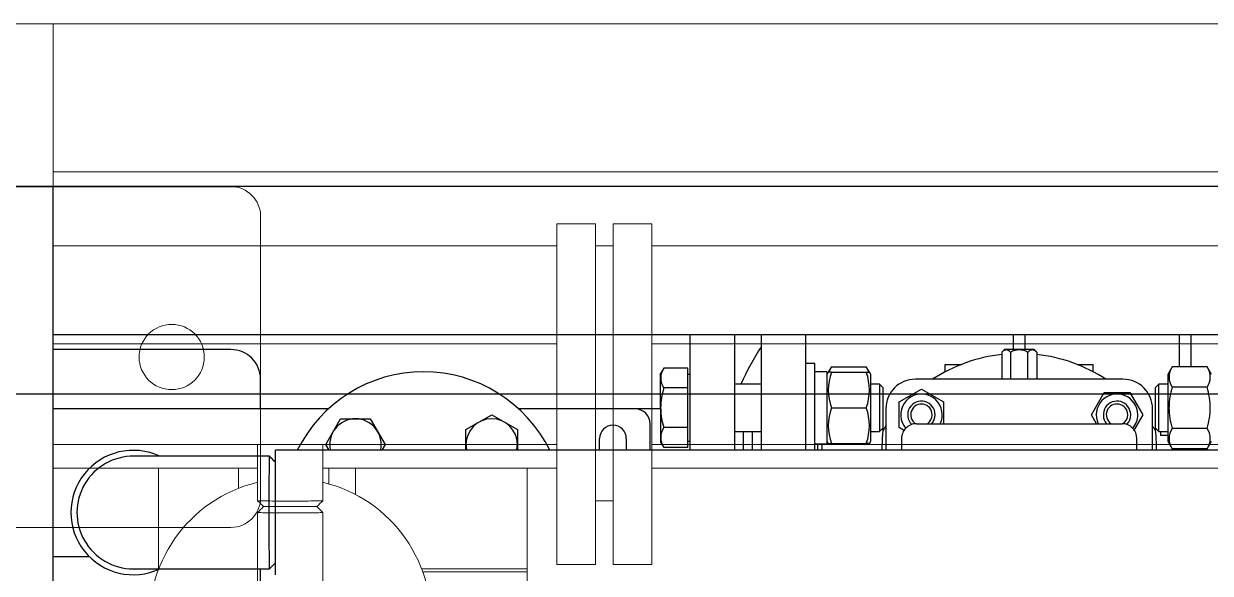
# Model space of a CAD drawing. Extents: x -681219 to -550379, y -242630 to -158199.
# Drawn here: x -645025.4 to -644625, y -221771 to -221585.5 of the extents above; entities that cross this region are included whole.
import ezdxf
from ezdxf.lldxf.tags import DXFTag

# ---------------------------------------------------------------- set-up
doc = ezdxf.new("R2010")
doc.units = 0
doc.header["$LTSCALE"] = 1000
doc.layers.get('0').update_dxf_attribs({"linetype": 'CONTINUOUS'})
for name, color, linetype in [('11020100978', 7, 'CONTINUOUS'), ('AAC1606501', 7, 'CONTINUOUS'), ('center', 253, 'CENTER2'), ('FAA01601', 7, 'CONTINUOUS'), ('GAB01601', 7, 'CONTINUOUS'), ('GAE01601', 7, 'CONTINUOUS'), ('MYGL00211002', 7, 'CONTINUOUS'), ('MYGL00710003', 7, 'CONTINUOUS'), ('MYGL00710008', 7, 'CONTINUOUS'), ('MYGL00710058', 7, 'CONTINUOUS'), ('MYGL00710059', 7, 'CONTINUOUS'), ('MYGL011009271', 7, 'CONTINUOUS'), ('S01021003201', 7, 'CONTINUOUS'), ('S02010101', 7, 'CONTINUOUS'), ('S02010401', 7, 'CONTINUOUS'), ('S02020403', 7, 'CONTINUOUS'), ('SJGL011002211', 7, 'CONTINUOUS')]:
    doc.layers.add(name, color=color, linetype=linetype)
doc.layers.add('famsun', color=7, linetype='CONTINUOUS', lineweight=0)
tags = doc.linetypes.add('CENTER2', pattern=[28.575, 19.05, -3.175, 3.175, -3.175]).pattern_tags.tags
tags[10:11] = [DXFTag(74, 4), DXFTag(75, 0), DXFTag(340, '0'), DXFTag(46, 0.0), DXFTag(50, 0.0), DXFTag(44, 0.0), DXFTag(45, 0.0)]
tags[8:9] = [DXFTag(74, 4), DXFTag(75, 0), DXFTag(340, '0'), DXFTag(46, 0.0), DXFTag(50, 0.0), DXFTag(44, 0.0), DXFTag(45, 0.0)]
tags[6:7] = [DXFTag(74, 4), DXFTag(75, 0), DXFTag(340, '0'), DXFTag(46, 0.0), DXFTag(50, 0.0), DXFTag(44, 0.0), DXFTag(45, 0.0)]
tags[4:5] = [DXFTag(74, 4), DXFTag(75, 0), DXFTag(340, '0'), DXFTag(46, 0.0), DXFTag(50, 0.0), DXFTag(44, 0.0), DXFTag(45, 0.0)]

# ---------------------------------------------------------------- blocks, each defined once
blk = doc.blocks.new('MYGL007B0001XY_A-MYGL165_1_V_1', base_point=(16242.13, -1235.9))
at = {"color": 0, "linetype": 'ByBlock', "lineweight": -2}
for p, q in [((17982.13, -740.9), (14502.13, -740.9)), ((17982.13, -740.9), (18032.13, -740.9)), ((17982.13, -740.9), (17982.13, -1675.9)), ((17982.13, -790.9), (17982.13, -740.9)), ((17982.13, -790.9), (14502.13, -790.9)), ((17982.13, -795.9), (17922.13, -795.9)), ((18032.13, -795.9), (17982.13, -795.9)), ((17780.13, -923.4), (17780.13, -808.4)), ((17793.13, -808.4), (17780.13, -808.4)), ((17793.13, -923.4), (17793.13, -808.4)), ((17799.13, -808.4), (17799.13, -923.4)), ((17812.13, -808.4), (17799.13, -808.4)), ((17812.13, -808.4), (17812.13, -923.4)), ((17912.13, -805.9), (17912.13, -815.9)), ((17412.13, -815.9), (17780.13, -815.9)), ((17793.13, -815.9), (17799.13, -815.9)), ((17812.13, -815.9), (17982.13, -815.9)), ((17912.13, -815.9), (17912.13, -900.9)), ((17780.13, -848.9), (17412.13, -848.9)), ((17982.13, -848.9), (17812.13, -848.9)), ((17412.13, -882.9), (17780.13, -882.9)), ((17812.13, -882.9), (17982.13, -882.9)), ((17891.13, -882.9), (17891.13, -901.9)), ((17913.13, -901.88), (17913.13, -882.9)), ((17412.13, -890.9), (17780.13, -890.9)), ((17812.13, -890.9), (17891.13, -890.9)), ((17822.13, -930.9), (17822.13, -890.9)), ((17880.13, -899.8), (17880.13, -890.9)), ((17889.13, -890.9), (17889.13, -896.21)), ((17913.13, -890.9), (17982.13, -890.9)), ((17919.63, -890.9), (17919.63, -897.74)), ((17946.63, -925.28), (17946.63, -890.9)), ((17793.13, -901.95), (17799.13, -901.95)), ((17893.13, -903.9), (17911.13, -903.9)), ((17891.13, -905.91), (17891.13, -941.84)), ((17913.13, -941.84), (17913.13, -905.89)), ((17922.13, -910.9), (17946.63, -910.9)), ((17946.63, -910.9), (17982.13, -910.9)), ((17982.13, -910.9), (18032.13, -910.9)), ((17780.13, -923.4), (17793.13, -923.4)), ((17799.13, -923.4), (17812.13, -923.4)), ((17822.13, -924.9), (17857.78, -924.9)), ((17822.13, -925.9), (17857.41, -925.9))]:
    blk.add_line(p, q, dxfattribs=at)
blk.add_circle((17942.13, -853.4), 11, dxfattribs=at)
for centre, radius, start, end in [((17922.13, -805.9), 10, 90, 180), ((17902.13, -941.9), 47.5, 103.39, 76.6099), ((17922.13, -900.9), 10, 180, 270)]:
    blk.add_arc(centre, radius, start, end, dxfattribs=at)
for points, knots in [([(17891.13, -901.9), (17891.16, -901.91), (17891.75, -901.95), (17894.17, -901.99), (17897.24, -902.02), (17899.99, -902.03), (17902.76, -902.04), (17906.36, -902.03), (17910.08, -901.99), (17912.22, -901.95), (17912.97, -901.92), (17913.1, -901.91), (17913.12, -901.9)], [0.5016958, 0.5016958, 0.5016958, 0.5016958, 0.5620355, 0.6242477, 0.6864173, 0.7183732, 0.7489226, 0.8069113, 0.8743347, 0.9370452, 0.9719517, 0.9932853, 0.9932853, 0.9932853, 0.9932853]), ([(17913.13, -905.9), (17913.13, -905.9), (17913.14, -905.91), (17912.64, -905.92), (17910.66, -905.96), (17908.33, -905.97), (17906.42, -905.98), (17904.34, -905.98), (17901.5, -905.98), (17897.93, -905.98), (17894.26, -905.97), (17891.74, -905.94), (17891.14, -905.91), (17891.13, -905.9)], [0.4989382, 0.4989382, 0.4989382, 0.4989382, 0.4998544, 0.5563683, 0.6247511, 0.6559014, 0.687489, 0.7189922, 0.750173, 0.8113185, 0.8733348, 0.9362286, 1, 1, 1, 1])]:
    blk.add_open_spline(points, degree=3, knots=knots, dxfattribs=at)
for points in [[(17891.13, -901.9), (17891.8, -902.56), (17892.46, -903.23), (17893.13, -903.9)], [(17893.13, -903.9), (17892.46, -904.56), (17891.8, -905.23), (17891.13, -905.9)], [(17911.13, -903.9), (17911.8, -903.23), (17912.46, -902.56), (17913.13, -901.9)], [(17913.13, -905.9), (17912.46, -905.23), (17911.8, -904.56), (17911.13, -903.9)]]:
    blk.add_open_spline(points, degree=3, dxfattribs=at)
at = {"layer": 'center', "ltscale": 24.218851}
blk.add_line((14605.19, -865.9), (18153.88, -865.9), dxfattribs=at)
blk = doc.blocks.new('SJGL165-F')
at = {"layer": '11020100978', "color": 7, "linetype": 'Continuous'}
for p, q in [((17883.69, -4312.86), (17892.36, -4307.86)), ((17892.36, -4307.86), (17901.04, -4312.86)), ((17836.39, -4317.87), (17841.39, -4309.2)), ((17841.39, -4309.2), (17846.4, -4309.2)), ((17846.4, -4309.2), (17851.41, -4309.2)), ((17851.41, -4309.2), (17856.42, -4317.87)), ((17883.69, -4317.87), (17883.69, -4312.86)), ((17901.04, -4312.86), (17901.04, -4317.87)), ((17837.52, -4319.83), (17836.39, -4317.87)), ((17856.42, -4317.87), (17855.29, -4319.82)), ((17883.69, -4319.86), (17883.69, -4317.87)), ((17901.04, -4317.87), (17901.04, -4319.86))]:
    blk.add_line(p, q, dxfattribs=at)
for centre, start, end in [((17846.4, -4317.87), 90, 193.2033), ((17846.4, -4317.87), 346.7967, 90), ((17892.36, -4317.87), 0, 180), ((17892.36, -4317.87), 180, 193.2033), ((17892.36, -4317.87), 346.7967, 0)]:
    blk.add_arc(centre, 8.67, start, end, dxfattribs=at)
at = {"layer": 'AAC1606501', "color": 7, "linetype": 'Continuous'}
for p, q in [((17950.42, -4292.12), (17949.38, -4293.91)), ((17958.58, -4292.12), (17950.42, -4292.12)), ((17958.58, -4298.81), (17958.58, -4292.12)), ((17949.38, -4305.5), (17949.38, -4293.91)), ((17959.38, -4294.25), (17958.58, -4294.25)), ((17958.58, -4298.81), (17950.42, -4298.81)), ((17958.58, -4312.18), (17958.58, -4298.81)), ((17983.38, -4297.5), (17974.38, -4297.5)), ((18023.26, -4297.5), (18020.28, -4297.5)), ((18023.26, -4297.5), (18023.26, -4313.5)), ((18024.38, -4298.62), (18023.26, -4297.5)), ((18024.38, -4298.62), (18024.38, -4312.38)), ((18117.5, -4297.5), (18116.38, -4298.62)), ((18116.38, -4312.38), (18116.38, -4298.62)), ((18117.5, -4313.5), (18117.5, -4297.5)), ((18120.48, -4297.5), (18117.5, -4297.5)), ((17949.38, -4305.5), (17949.38, -4317.08)), ((17958.58, -4312.18), (17950.42, -4312.18)), ((17958.58, -4318.87), (17958.58, -4312.18)), ((17974.38, -4313.5), (17983.38, -4313.5)), ((18020.28, -4313.5), (18023.26, -4313.5)), ((18023.26, -4313.5), (18024.38, -4312.38)), ((18116.38, -4312.38), (18117.5, -4313.5)), ((18117.5, -4313.5), (18120.48, -4313.5)), ((17949.38, -4317.08), (17950.42, -4318.87)), ((17958.58, -4318.87), (17950.42, -4318.87)), ((17958.58, -4316.75), (17959.38, -4316.75))]:
    blk.add_line(p, q, dxfattribs=at)
for centre, start, end in [((17955.38, -4295.47), 146.0398, 213.9573), ((17955.38, -4315.53), 146.0429, 213.96)]:
    blk.add_arc(centre, 5.99, start, end, dxfattribs=at)
for points, knots in [([(17950.42, -4298.81), (17950.1, -4299.9), (17949.84, -4301.01), (17949.48, -4303.24), (17949.38, -4304.37), (17949.38, -4305.5)], [0, 0, 0, 0, 0.5, 0.5, 1, 1, 1, 1]), ([(17949.38, -4305.5), (17949.38, -4306.06), (17949.41, -4306.63), (17949.5, -4307.77), (17949.57, -4308.33), (17949.84, -4310.01), (17950.1, -4311.1), (17950.42, -4312.18)], [0, 0, 0, 0, 0.25, 0.25, 0.5, 0.5, 1, 1, 1, 1])]:
    blk.add_open_spline(points, degree=3, knots=knots, dxfattribs=at)
at = {"layer": 'FAA01601', "color": 7, "linetype": 'Continuous'}
for p, q in [((18006.99, -4291.64), (18005.92, -4293.5)), ((18006.99, -4291.64), (18018.78, -4291.64)), ((18019.85, -4293.5), (18018.78, -4291.64)), ((18121.99, -4291.64), (18120.48, -4294.25)), ((18133.78, -4291.64), (18121.99, -4291.64)), ((18135.28, -4294.25), (18133.78, -4291.64)), ((18005.92, -4293.5), (18005.48, -4294.25)), ((18006.99, -4293.5), (18005.92, -4293.5)), ((18006.99, -4293.5), (18018.78, -4293.5)), ((18018.78, -4293.5), (18019.85, -4293.5)), ((18020.28, -4294.25), (18019.85, -4293.5)), ((18020.28, -4316.75), (18020.28, -4294.25)), ((18120.48, -4294.25), (18120.48, -4316.75)), ((18133.78, -4298.57), (18121.99, -4298.57)), ((18006.99, -4305.5), (18018.78, -4305.5)), ((18133.78, -4312.43), (18121.99, -4312.43)), ((18005.48, -4316.75), (18005.92, -4317.5)), ((18005.92, -4317.5), (18006.99, -4317.5)), ((18006.99, -4317.5), (18018.78, -4317.5)), ((18019.85, -4317.5), (18018.78, -4317.5)), ((18019.85, -4317.5), (18020.28, -4316.75)), ((18120.48, -4316.75), (18121.99, -4319.35)), ((18133.78, -4319.35), (18121.99, -4319.35)), ((18133.78, -4319.35), (18135.28, -4316.75))]:
    blk.add_line(p, q, dxfattribs=at)
for centre, radius, start, end in [((18012.13, -4295.1), 6.2, 146.0398, 164.7226), ((18013.63, -4295.1), 6.2, 15.2185, 33.96), ((18127.13, -4295.1), 6.2, 146.0398, 213.9573), ((18128.63, -4295.1), 6.2, 326.0429, 33.96), ((18023.4, -4299.5), 17.47, 159.9161, 200.0855), ((18002.37, -4299.5), 17.47, 339.9144, 20.0839), ((18023.4, -4311.5), 17.47, 159.9144, 200.0839), ((18002.37, -4311.5), 17.47, 339.9161, 20.0855), ((18127.13, -4315.89), 6.2, 146.0429, 213.96), ((18128.63, -4315.89), 6.2, 326.0398, 33.9573)]:
    blk.add_arc(centre, radius, start, end, dxfattribs=at)
for points, knots in [([(18121.99, -4298.57), (18121.66, -4299.69), (18121.39, -4300.82), (18121.11, -4302.56), (18121.04, -4303.14), (18120.94, -4304.32), (18120.92, -4304.91), (18120.92, -4306.67), (18121.02, -4307.83), (18121.39, -4310.14), (18121.66, -4311.3), (18121.99, -4312.43)], [0, 0, 0, 0, 0.25, 0.25, 0.375, 0.375, 0.5, 0.5, 0.75, 0.75, 1, 1, 1, 1]), ([(18133.78, -4312.43), (18134.1, -4311.3), (18134.38, -4310.14), (18134.75, -4307.83), (18134.85, -4306.67), (18134.85, -4304.91), (18134.82, -4304.32), (18134.73, -4303.14), (18134.65, -4302.56), (18134.37, -4300.82), (18134.1, -4299.69), (18133.78, -4298.57)], [0, 0, 0, 0, 0.25, 0.25, 0.5, 0.5, 0.625, 0.625, 0.75, 0.75, 1, 1, 1, 1])]:
    blk.add_open_spline(points, degree=3, knots=knots, dxfattribs=at)
at = {"layer": 'GAB01601', "color": 7, "linetype": 'Continuous'}
for p, q in [((18001.38, -4290.5), (17998.38, -4290.5)), ((18001.38, -4319.85), (18001.38, -4290.5))]:
    blk.add_line(p, q, dxfattribs=at)
at = {"layer": 'GAE01601', "color": 7, "linetype": 'Continuous'}
for p, q in [((18005.48, -4293.3), (18001.38, -4293.3)), ((18005.48, -4293.3), (18005.48, -4317.7)), ((18001.38, -4317.7), (18005.48, -4317.7))]:
    blk.add_line(p, q, dxfattribs=at)
at = {"layer": 'MYGL00211002', "color": 7, "linetype": 'Continuous'}
for p, q in [((17804.38, -4285.85), (17744.38, -4285.85)), ((17814.38, -4305.85), (17814.38, -4295.85)), ((17814.38, -4388.85), (17814.38, -4359.85))]:
    blk.add_line(p, q, dxfattribs=at)
blk.add_arc((17804.38, -4295.85), 10, 0, 90, dxfattribs=at)
at = {"layer": 'MYGL00710003', "color": 7, "linetype": 'Continuous'}
for p, q in [((17744.38, -4280.85), (17744.38, -4230.85)), ((21224.38, -4230.85), (17744.38, -4230.85)), ((21224.38, -4280.85), (17744.38, -4280.85))]:
    blk.add_line(p, q, dxfattribs=at)
at = {"layer": 'MYGL00710008', "color": 7, "linetype": 'Continuous'}
for p, q in [((17744.38, -4230.85), (17694.38, -4230.85)), ((17744.38, -5165.85), (17744.38, -4230.85))]:
    blk.add_line(p, q, dxfattribs=at)
at = {"layer": 'MYGL00710058', "color": 7, "linetype": 'Continuous'}
for p in [(17819.38, -4361.85), (18314.38, -4319.85)]:
    blk.add_line(p, (17819.38, -4319.85), dxfattribs=at)
at = {"layer": 'MYGL00710059', "color": 7, "linetype": 'Continuous'}
blk.add_arc((17771.38, -4340.85), 21, 64.7912, 295.2088, dxfattribs=at)
at = {"layer": 'MYGL011009271', "color": 7, "linetype": 'Continuous'}
for p, q in [((17940.79, -4305.85), (17901.5, -4305.85)), ((17945.79, -4319.85), (17945.79, -4310.85)), ((17928.79, -4319.85), (17928.79, -4315.85)), ((17937.79, -4315.85), (17937.79, -4319.85))]:
    blk.add_line(p, q, dxfattribs=at)
for centre, radius, end in [((17940.79, -4310.85), 5, 90), ((17933.29, -4315.85), 4.5, 180)]:
    blk.add_arc(centre, radius, 0, end, dxfattribs=at)
at = {"layer": 'S01021003201', "color": 7, "linetype": 'Continuous'}
for p, q in [((17983.38, -4319.85), (17983.38, -4280.85)), ((17998.38, -4319.85), (17998.38, -4280.85)), ((18068.38, -4280.85), (18068.38, -4285.85)), ((18072.38, -4285.85), (18072.38, -4280.85)), ((18124.35, -4280.85), (18124.35, -4291.64)), ((18128.35, -4291.64), (18128.35, -4280.85)), ((18065.38, -4285.85), (18064.49, -4286.74)), ((18064.49, -4286.74), (18064.49, -4295.85)), ((18075.38, -4285.85), (18065.38, -4285.85)), ((18067.44, -4286.74), (18067.44, -4295.85)), ((18073.33, -4295.85), (18073.33, -4286.74)), ((18076.27, -4286.74), (18075.38, -4285.85)), ((18076.27, -4286.74), (18076.27, -4295.85)), ((18045.38, -4293.35), (18045.38, -4290.85)), ((18045.38, -4290.85), (18050.85, -4290.85)), ((18089.92, -4290.85), (18095.38, -4290.85)), ((18095.38, -4293.35), (18095.38, -4290.85)), ((18105.38, -4295.85), (18035.38, -4295.85)), ((18029.88, -4303.52), (18037.38, -4299.19)), ((18037.38, -4299.19), (18044.88, -4303.52)), ((18029.88, -4312.18), (18029.88, -4303.52)), ((18044.88, -4303.52), (18044.88, -4310.9)), ((18094.72, -4307.85), (18099.05, -4300.35)), ((18099.05, -4300.35), (18107.71, -4300.35)), ((18107.71, -4300.35), (18112.04, -4307.85)), ((18025.38, -4305.85), (18025.38, -4319.85)), ((18096.45, -4310.85), (18094.72, -4307.85)), ((18112.04, -4307.85), (18108.93, -4313.24)), ((18115.38, -4319.85), (18115.38, -4305.85)), ((18031.68, -4313.22), (18029.88, -4312.18)), ((18035.69, -4310.85), (18044.63, -4310.85)), ((18044.63, -4310.85), (18096.13, -4310.85)), ((18096.13, -4310.85), (18105.08, -4310.85)), ((17980.38, -4319.85), (17980.38, -4313.5)), ((18024.61, -4312.85), (18023.91, -4312.85)), ((18030.65, -4315.85), (18030.67, -4315.85)), ((18030.65, -4315.85), (18030.65, -4319.85)), ((18110.09, -4315.85), (18110.12, -4315.85)), ((18110.12, -4319.85), (18110.12, -4315.85)), ((18116.86, -4312.85), (18116.16, -4312.85)), ((18118.05, -4313.5), (18118.05, -4314.85)), ((18120.48, -4314.85), (18118.05, -4314.85)), ((18002.38, -4319.85), (18002.38, -4317.7)), ((18003.88, -4319.85), (18003.88, -4317.7))]:
    blk.add_line(p, q, dxfattribs=at)
for centre, radius, start, end in [((18070.38, -4340.85), 103.5, 147.2014, 155.2353), ((18070.38, -4340.85), 53.68, 96.2983, 123.0394), ((18070.38, -4340.85), 53.68, 56.9606, 83.7017), ((18035.38, -4305.85), 10, 90, 180), ((18105.38, -4305.85), 10, 0, 90), ((18037.38, -4307.85), 7, 0, 220.5234), ((18037.38, -4307.85), 4.62, 0, 224.8216), ((18037.38, -4307.85), 3.62, 0, 236.2873), ((18103.38, -4307.85), 7, 0, 205.3769), ((18103.38, -4307.85), 4.62, 0, 220.5102), ((18103.38, -4307.85), 3.62, 0, 236.0072), ((18037.38, -4307.85), 3.62, 303.9928, 0), ((18037.38, -4307.85), 4.62, 319.4898, 0), ((18037.38, -4307.85), 7, 334.6231, 0), ((18103.38, -4307.85), 3.62, 303.7127, 0), ((18103.38, -4307.85), 4.62, 315.1784, 0), ((18103.38, -4307.85), 7, 319.4766, 0), ((18070.38, -4340.85), 53.68, 146.9606, 148.8542), ((18070.38, -4340.85), 53.68, 31.1586, 33.0394)]:
    blk.add_arc(centre, radius, start, end, dxfattribs=at)
for centre, start_param, end_param in [((18035.69, -4315.85), 1.570796, 3.141593), ((18105.08, -4315.85), 0, 1.570796)]:
    blk.add_ellipse(centre, major_axis=(5.01, 0), ratio=0.997274, start_param=start_param, end_param=end_param, dxfattribs=at)
for points, knots in [([(18067.44, -4286.74), (18067.21, -4286.51), (18066.97, -4286.32), (18066.61, -4286.11), (18066.48, -4286.05), (18066.23, -4285.97), (18066.1, -4285.95), (18065.71, -4285.95), (18065.46, -4286.03), (18064.96, -4286.31), (18064.72, -4286.51), (18064.49, -4286.74)], [0, 0, 0, 0, 0.25, 0.25, 0.375, 0.375, 0.5, 0.5, 0.75, 0.75, 1, 1, 1, 1]), ([(18073.33, -4286.74), (18072.87, -4286.51), (18072.4, -4286.32), (18071.66, -4286.1), (18071.4, -4286.05), (18070.89, -4285.97), (18070.38, -4285.93), (18069.87, -4285.97), (18069.36, -4286.05), (18069.11, -4286.1), (18068.37, -4286.31), (18067.9, -4286.51), (18067.44, -4286.74)], [0, 0, 0, 0, 0.25, 0.25, 0.375, 0.375, 0.5, 0.625, 0.625, 0.75, 0.75, 1, 1, 1, 1]), ([(18076.27, -4286.74), (18076.04, -4286.51), (18075.81, -4286.32), (18075.44, -4286.1), (18075.31, -4286.05), (18075.06, -4285.97), (18074.8, -4285.93), (18074.55, -4285.97), (18074.29, -4286.05), (18074.16, -4286.1), (18073.79, -4286.31), (18073.56, -4286.51), (18073.33, -4286.74)], [0, 0, 0, 0, 0.25, 0.25, 0.375, 0.375, 0.5, 0.625, 0.625, 0.75, 0.75, 1, 1, 1, 1]), ([(18024.14, -4319.62), (18024.18, -4317.97), (18024.22, -4316.6), (18024.33, -4314.38), (18024.4, -4313.61), (18024.5, -4313.04), (18024.53, -4312.94), (18024.56, -4312.89)], [0.6901807, 0.6901807, 0.6901807, 0.6901807, 0.75, 0.75, 0.8125, 0.8125, 0.8361451, 0.8361451, 0.8361451, 0.8361451]), ([(18116.2, -4312.89), (18116.23, -4312.94), (18116.26, -4313.04), (18116.36, -4313.6), (18116.43, -4314.39), (18116.51, -4316.06), (18116.54, -4316.7), (18116.59, -4318.11), (18116.61, -4318.87), (18116.63, -4319.68)], [0.1641391, 0.1641391, 0.1641391, 0.1641391, 0.1875, 0.1875, 0.25, 0.25, 0.28125, 0.28125, 0.3107098, 0.3107098, 0.3107098, 0.3107098])]:
    blk.add_open_spline(points, degree=3, knots=knots, dxfattribs=at)
at = {"layer": 'S02010101', "color": 7, "linetype": 'Continuous'}
blk.add_arc((17869.38, -4340.85), 47.5, 26.2383, 153.7617, dxfattribs=at)
at = {"layer": 'S02010401', "color": 7, "linetype": 'Continuous'}
for p, q in [((17959.38, -4319.85), (17959.38, -4280.85)), ((17974.38, -4319.85), (17974.38, -4280.85)), ((17977.38, -4319.85), (17977.38, -4313.5))]:
    blk.add_line(p, q, dxfattribs=at)
at = {"layer": 'S02020403', "color": 7, "linetype": 'Continuous'}
for p, q in [((17817.36, -4321.85), (17771.42, -4321.85)), ((17771.42, -4359.85), (17817.36, -4359.85))]:
    blk.add_line(p, q, dxfattribs=at)
blk.add_arc((17771.43, -4340.85), 19.01, 89.3704, 269.8467, dxfattribs=at)
blk.add_open_spline([(17817.38, -4359.85), (17817.37, -4359.85), (17817.35, -4358.92), (17817.33, -4354.88), (17817.32, -4348.53), (17817.32, -4340.8), (17817.32, -4333.08), (17817.33, -4326.76), (17817.35, -4322.75), (17817.37, -4321.84), (17817.38, -4321.85), (17817.38, -4321.85)], degree=3, knots=[0, 0, 0, 0, 0.0597032, 0.12125, 0.1846385, 0.2498712, 0.3150602, 0.3784168, 0.4399436, 0.4996385, 0.5009973, 0.5009973, 0.5009973, 0.5009973], dxfattribs=at)
for points in [[(17819.38, -4323.85), (17818.72, -4323.19), (17818.05, -4322.52), (17817.38, -4321.85)], [(17817.38, -4359.85), (17818.05, -4359.19), (17818.72, -4358.52), (17819.38, -4357.85)]]:
    blk.add_open_spline(points, degree=3, dxfattribs=at)
at = {"layer": 'SJGL011002211', "color": 7, "linetype": 'Continuous'}
for p, q in [((17837.27, -4305.85), (17744.38, -4305.85)), ((17949.38, -4305.85), (17940.79, -4305.85)), ((17756.69, -4355.85), (17744.38, -4355.85))]:
    blk.add_line(p, q, dxfattribs=at)

msp = doc.modelspace()

# ---------------------------------------------------------------- block references
msp.add_blockref('SJGL165-F', (-662759.7996, -217409.6891))
at = {"layer": 'famsun', "xscale": -1}
msp.add_blockref('MYGL007B0001XY_A-MYGL165_1_V_1', (-643275.4172, -222080.5414), dxfattribs=at)

doc.saveas('drawing.dxf')
